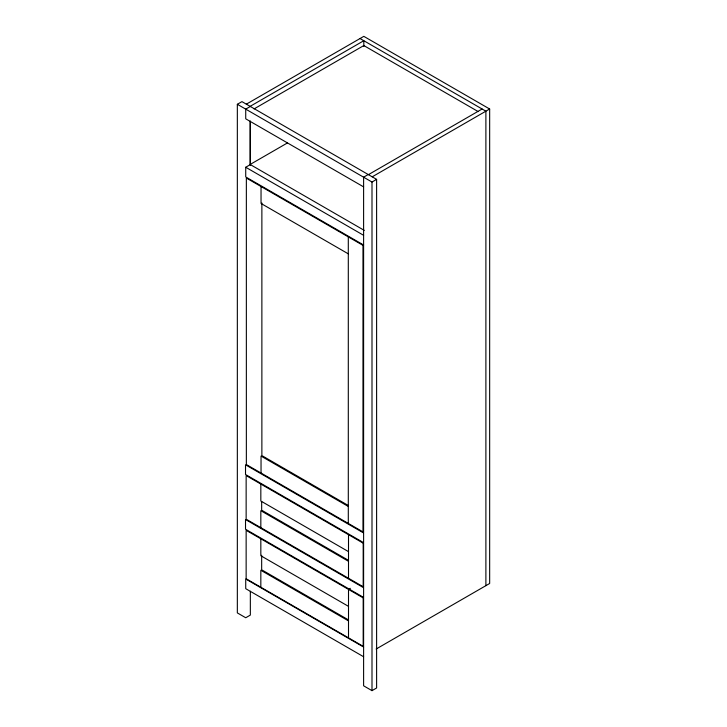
<?xml version="1.0" encoding="UTF-8"?>
<svg xmlns="http://www.w3.org/2000/svg" width="727" height="727" viewBox="0 0 727 727"><rect width="100%" height="100%" fill="white"/><g stroke="black" fill="none" stroke-linecap="round" stroke-linejoin="round"><path stroke-width="1.09" d="M250.342 591.242L250.342 615.087L245.726 617.75L237.338 612.906L237.338 104.288L241.946 101.626L376.613 179.369L376.613 687.987L371.997 690.65L363.609 685.806L363.609 177.188L368.216 174.525M246.353 104.161L363.818 36.35L489.662 109.005L489.662 583.481L376.123 649.029M250.133 106.342L363.818 40.712L363.818 46.383M250.342 106.469L245.726 109.132L245.726 118.819L363.609 186.875M254.05 108.923L363.818 45.556L478.202 111.594M287.374 142.974L250.133 164.475L364.291 230.386M363.609 244.999L245.726 176.943L245.726 167.255L250.342 164.593M368.425 174.644L482.11 109.005M372.206 176.825L489.662 109.005M237.338 104.288L371.997 182.032L376.613 179.369M350.35 588.343L348.506 589.415L348.506 637.852M360.038 38.531L485.89 111.186L485.89 585.653M245.726 167.255L363.609 235.312M348.297 253.841L261.038 203.469L261.038 186.512M348.151 505.41L261.874 455.593L261.874 202.978M348.297 506.455L261.038 456.083L261.038 473.032M363.391 532.855L245.517 464.798L245.517 474.486L363.391 542.542M348.506 551.629L260.829 501.012L260.829 484.055M348.369 560.272L261.665 510.209L261.665 501.603M348.506 561.317L260.829 510.699L260.829 527.648M363.391 587.598L245.517 519.541L245.517 529.229L363.391 597.285M348.506 606.363L260.829 555.746L260.829 538.789M348.369 619.849L261.665 569.795L261.665 555.264M348.506 620.894L260.829 570.277L260.829 587.234M363.609 647.057L245.726 579.001L245.726 588.688L363.609 656.745M371.997 182.032L371.997 690.65M348.506 534.672L348.506 578.274M348.297 236.893L348.297 523.413M250.342 121.227L250.342 165.502M250.133 121.1L250.133 164.238M362.973 245.362L246.353 178.033L246.353 464.562L362.973 531.891L362.973 245.362M363.182 543.151L246.144 475.576L246.144 519.178L363.182 586.744L363.182 543.151M363.182 597.885L246.144 530.319L246.144 578.756L363.182 646.33L363.182 597.885"/></g></svg>
